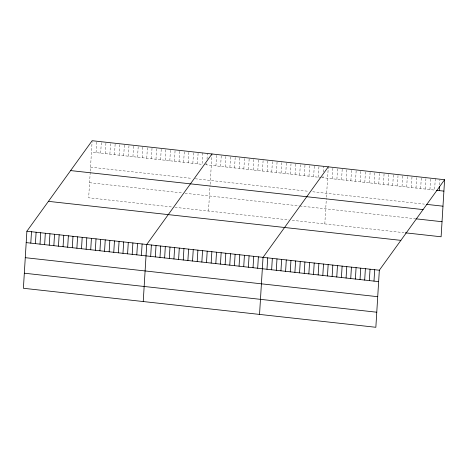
<?xml version="1.0" encoding="UTF-8"?>
<svg xmlns="http://www.w3.org/2000/svg" width="468" height="468" viewBox="0 0 468 468"><rect width="100%" height="100%" fill="white"/><g stroke="black" fill="none" stroke-linecap="round" stroke-linejoin="round"><path stroke-width="0.35" stroke-dasharray="2.34 1.75" d="M90.213 172.347L88.663 197.771L171.621 206.955M90.295 171.054L92.108 141.424M96.063 152.615L96.759 141.219M100.673 153.124L101.369 141.734M105.282 153.633L105.979 142.243M109.886 154.147L110.588 142.752M114.496 154.656L115.192 143.261M119.106 155.165L119.802 143.77M123.716 155.674L124.412 144.284M128.326 156.183L129.022 144.793M132.935 156.698L133.632 145.302M137.545 157.207L138.241 145.811M142.149 157.716L142.851 146.326M146.759 158.225L147.455 146.835M151.369 158.734L152.065 147.344M155.979 159.249L156.675 147.853M160.588 159.758L161.284 148.362M165.198 160.267L165.894 148.877M169.808 160.776L170.504 149.386M174.412 161.29L175.114 149.895M179.022 161.799L179.718 150.404M183.631 162.308L184.328 150.912M188.241 162.817L188.937 151.427M192.851 163.326L193.547 151.936M197.461 163.841L198.157 152.445M202.767 152.954L202.071 164.35L91.453 152.106M206.675 164.859L206.762 163.437M207.026 159.161L207.377 153.463M208.494 211.033L210.05 185.615M210.126 184.322L211.981 153.978M215.941 165.883L216.637 154.493M220.592 166.397L221.288 155.007M225.243 166.912L225.939 155.522M229.893 167.427L230.589 156.037M234.55 167.942L235.246 156.552M239.201 168.457L239.897 157.067M243.851 168.971L244.548 157.581M248.502 169.486L249.204 158.096M253.159 170.001L253.855 158.611M257.809 170.516L258.506 159.126M262.46 171.031L263.156 159.641M267.117 171.551L267.813 160.155M271.768 172.066L272.464 160.67M276.418 172.581L277.114 161.185M281.069 173.096L281.765 161.7M285.726 173.61L286.422 162.215M290.376 174.125L291.073 162.729M295.027 174.64L295.723 163.244M299.678 175.155L300.38 163.759M304.335 175.67L305.031 164.274M308.985 176.184L309.681 164.789M313.636 176.699L314.332 165.303M318.293 177.214L318.989 165.818M322.943 177.729L323.031 176.301M323.289 172.031L323.64 166.333M324.804 223.909L326.354 198.49M326.436 197.192L328.249 167.562M332.245 178.758L332.941 167.363M336.901 179.273L337.598 167.877M341.552 179.788L342.248 168.392M346.203 180.303L346.899 168.907M350.854 180.818L351.556 169.422M355.51 181.332L356.206 169.942M360.161 181.847L360.857 170.457M364.812 182.362L365.508 170.972M369.468 182.877L370.165 171.487M374.119 183.392L374.815 172.002M378.77 183.906L379.466 172.516M383.421 184.421L384.117 173.031M388.077 184.936L388.773 173.546M392.728 185.451L393.424 174.061M397.379 185.966L398.075 174.576M402.03 186.48L402.732 175.09M406.686 186.995L407.382 175.605M411.337 187.51L412.033 176.12M415.988 188.025L416.684 176.635M420.644 188.54L421.34 177.15M425.295 189.054L425.991 177.664M429.946 189.575L430.642 178.179M435.293 178.694L434.596 190.09L321.615 177.583M439.598 184.907L439.902 179.923M205.358 164.713L320.949 177.507M90.529 167.175L191.927 178.396M195.22 178.764L308.061 191.254M312.718 191.769L424.371 204.124M89.581 182.701L181.759 192.904M185.053 193.266L299.14 205.897M299.801 205.967L415.449 218.772M174.915 207.318L288.914 219.937M292.237 220.305L403.89 232.66"/><path stroke-width="0.7" d="M26.892 231.215L23.4 288.276L375.851 327.29L379.337 270.229L444.6 179.724L92.149 140.71L26.892 231.215L379.337 270.229M30.8 243.12L31.496 231.73M35.41 243.629L36.106 232.239M40.02 244.144L40.716 232.748M44.63 244.653L45.326 233.257M49.239 245.162L49.936 233.766M53.849 245.671L54.545 234.281M58.453 246.18L59.155 234.79M63.063 246.694L63.759 235.299M67.673 247.203L68.369 235.808M72.283 247.712L72.979 236.322M76.892 248.221L77.589 236.831M81.502 248.73L82.198 237.34M86.112 249.245L86.808 237.849M90.716 249.754L91.418 238.358M95.326 250.263L96.022 238.873M99.936 250.772L100.632 239.382M104.545 251.287L105.242 239.891M109.155 251.796L109.851 240.4M113.765 252.305L114.461 240.909M118.375 252.814L119.071 241.424M122.979 253.323L123.681 241.933M127.588 253.837L128.285 242.442M132.198 254.346L132.894 242.951M136.808 254.855L137.504 243.459M141.418 255.364L142.114 243.974M143.231 301.538L146.724 244.483L211.981 153.978M150.678 256.388L151.375 244.998M155.329 256.903L156.025 245.513M159.986 257.418L160.682 246.028M164.637 257.932L165.333 246.542M169.287 258.453L169.983 247.057M173.938 258.968L174.634 247.572M178.595 259.483L179.291 248.087M183.245 259.997L183.942 248.602M187.896 260.512L188.592 249.116M192.547 261.027L193.249 249.631M197.203 261.542L197.9 250.146M201.854 262.057L202.55 250.661M206.505 262.571L207.201 251.176M211.162 263.086L211.858 251.69M215.812 263.601L216.508 252.205M220.463 264.116L221.159 252.72M225.114 264.631L225.81 253.235M229.77 265.145L230.467 253.75M234.421 265.66L235.117 254.264M239.072 266.175L239.768 254.779M243.723 266.69L244.425 255.294M248.379 267.205L249.075 255.809M253.03 267.719L253.726 256.324M257.681 268.234L258.377 256.838M259.541 314.414L263.034 257.359L328.29 166.848M266.988 269.264L267.684 257.874M271.639 269.779L272.335 258.389M276.29 270.293L276.986 258.903M280.946 270.808L281.642 259.418M285.597 271.323L286.293 259.933M290.248 271.838L290.944 260.448M294.899 272.353L295.601 260.963M299.555 272.867L300.251 261.477M304.206 273.382L304.902 261.992M308.857 273.897L309.553 262.507M313.513 274.412L314.209 263.022M318.164 274.927L318.86 263.537M322.815 275.441L323.511 264.051M327.465 275.956L328.162 264.566M332.122 276.471L332.818 265.081M336.773 276.992L337.469 265.596M341.424 277.506L342.12 266.111M346.074 278.021L346.776 266.625M350.731 278.536L351.427 267.14M355.382 279.051L356.078 267.655M360.032 279.566L360.729 268.17M364.689 280.08L365.385 268.685M369.34 280.595L370.036 269.199M373.99 281.11L374.687 269.714M439.253 190.605L439.51 186.328M444.6 179.724L441.108 236.785L405.218 232.807M436.591 190.306L443.904 191.119M426.366 204.346L442.98 206.189M70.615 170.58L423.066 209.594M416.11 218.843L442.032 221.715M48.426 201.351L400.877 240.365M26.19 242.611L378.641 281.625M25.272 257.681L377.723 296.694M24.324 273.207L376.769 312.22"/></g></svg>
